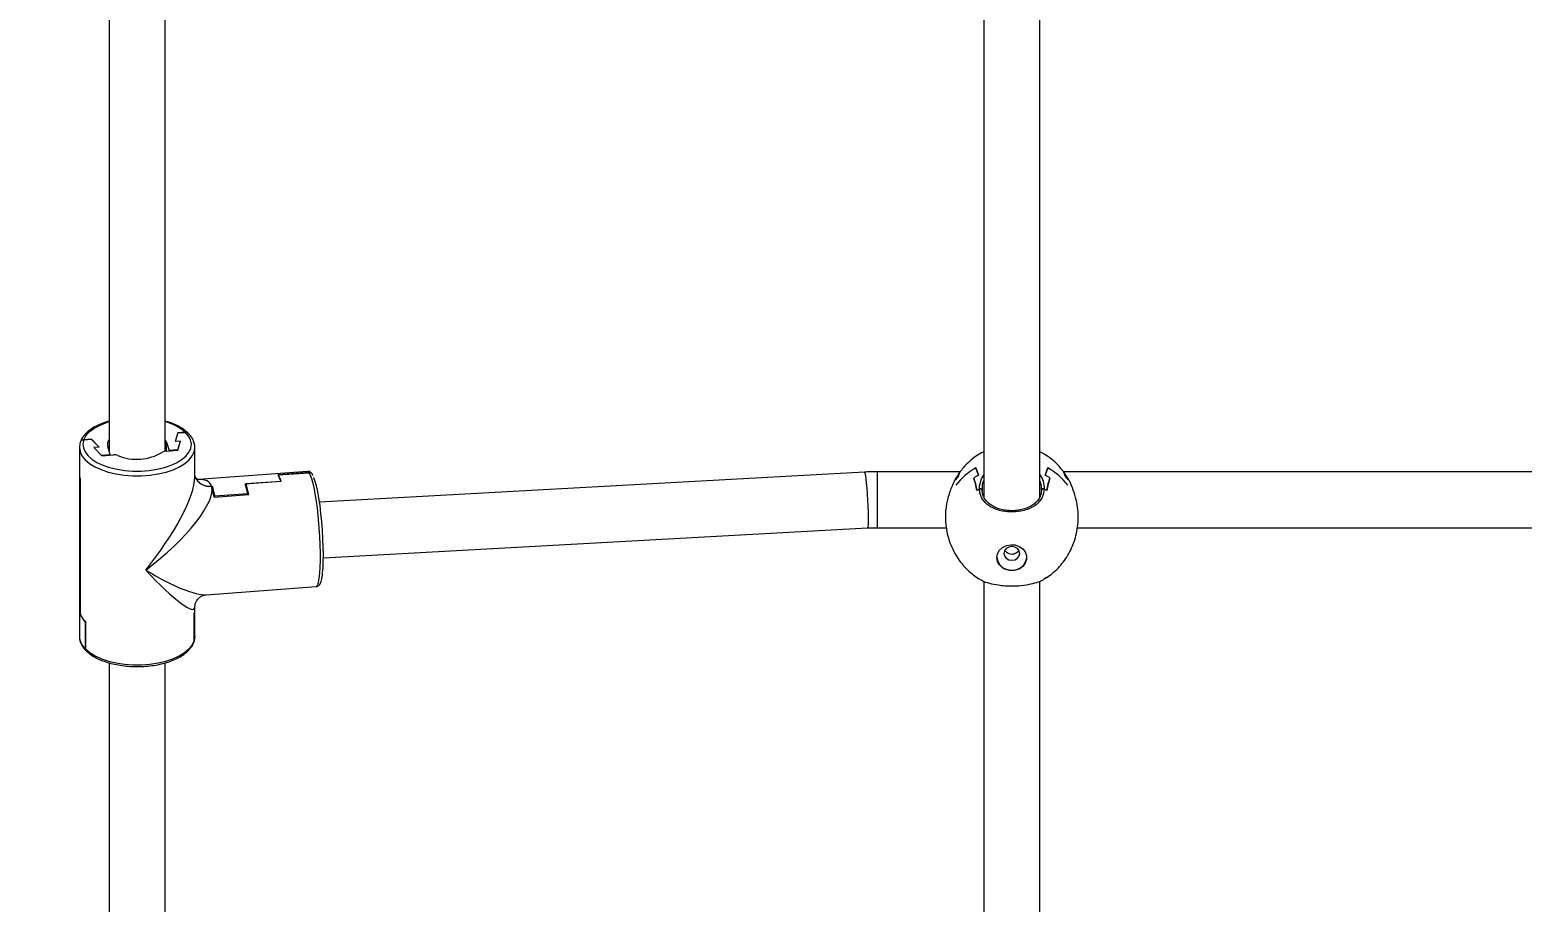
# Model space of a CAD drawing. Header units: millimetres. Extents: x -4213 to 6276, y -6120 to 3870.
# Drawn here: x -700.5 to -274, y -1951.2 to -1701.8 of the extents above; entities that cross this region are included whole.
import ezdxf

# ---------------------------------------------------------------- set-up
doc = ezdxf.new("R2010")
doc.units = ezdxf.units.MM
for name, color, linetype in [('DIKOM_ОБЪЕКТ', 7, 'Continuous'), ('DIKOM_РАЗМЕР_ЗОНА', 7, 'Continuous'), ('DIKOM_РАЗМЕР_ОБЪЕКТА', 7, 'Continuous')]:
    doc.layers.add(name, color=color, linetype=linetype)
doc.styles.add('style1', font='arial.ttf', dxfattribs={"width": 0.8})
doc.dimstyles.new('1-50', dxfattribs={"dimtxt": 300, "dimasz": 200, "dimexe": 100, "dimexo": 0, "dimgap": 100, "dimtad": 1, "dimtxsty": 'style1', "dimcen": 200, "dimclrd": 7, "dimclre": 7, "dimclrt": 7, "dimadec": 1, "dimazin": 2, "dimtfac": 1, "dimtmove": 0, "dimatfit": 2, "dimfxl": 0, "dimlwd": 25, "dimlwe": 18, "dimarcsym": 0})

# ---------------------------------------------------------------- blocks, each defined once
blk = doc.blocks.new('*D10')
at = {"layer": 'Defpoints', "color": 0, "transparency": 16777216}
for p in [(-1727.86, 1809.48), (-15.26, -2213.81), (5045.73, -2213.81)]:
    blk.add_point(p, dxfattribs=at)
at = {"layer": 'DIKOM_РАЗМЕР_ОБЪЕКТА', "color": 7, "lineweight": 18, "transparency": 16777216}
for p, q in [((-1727.86, 1809.48), (5145.73, 1809.48)), ((-15.26, -2213.81), (5145.73, -2213.81))]:
    blk.add_line(p, q, dxfattribs=at)
at = {"layer": 'DIKOM_РАЗМЕР_ОБЪЕКТА', "color": 7, "lineweight": 25, "transparency": 16777216}
blk.add_line((5045.73, 1609.48), (5045.73, -2013.81), dxfattribs=at)
at = {"layer": 'DIKOM_РАЗМЕР_ОБЪЕКТА', "color": 7, "transparency": 16777216}
for points in [[(5012.4, 1609.48), (5079.07, 1609.48), (5045.73, 1809.48)], [(5012.4, -2013.81), (5079.07, -2013.81), (5045.73, -2213.81)]]:
    blk.add_solid(points, dxfattribs=at)
at = {"layer": 'DIKOM_РАЗМЕР_ОБЪЕКТА', "color": 7, "transparency": 16777216, "insert": (4792.56, -133.86), "char_height": 300, "attachment_point": 5, "rotation": 90, "style": 'style1'}
blk.add_mtext('4000', dxfattribs=at)
blk = doc.blocks.new('*D11')
at = {"layer": 'Defpoints', "color": 0, "transparency": 16777216}
for p in [(-2152.13, 1385.22), (2355.18, -47.82), (2355.18, -4950.7)]:
    blk.add_point(p, dxfattribs=at)
at = {"layer": 'DIKOM_РАЗМЕР_ОБЪЕКТА', "color": 7, "lineweight": 18, "transparency": 16777216}
for p, q in [((-2152.13, 1385.22), (-2152.13, -5050.7)), ((2355.18, -47.82), (2355.18, -5050.7))]:
    blk.add_line(p, q, dxfattribs=at)
at = {"layer": 'DIKOM_РАЗМЕР_ОБЪЕКТА', "color": 7, "lineweight": 25, "transparency": 16777216}
blk.add_line((-1952.13, -4950.7), (2155.18, -4950.7), dxfattribs=at)
at = {"layer": 'DIKOM_РАЗМЕР_ОБЪЕКТА', "color": 7, "transparency": 16777216}
for points in [[(-1952.13, -4917.36), (-1952.13, -4984.03), (-2152.13, -4950.7)], [(2155.18, -4917.36), (2155.18, -4984.03), (2355.18, -4950.7)]]:
    blk.add_solid(points, dxfattribs=at)
at = {"layer": 'DIKOM_РАЗМЕР_ОБЪЕКТА', "color": 7, "transparency": 16777216, "insert": (229.85, -4697.52), "char_height": 300, "attachment_point": 5, "style": 'style1'}
blk.add_mtext('4500', dxfattribs=at)
blk = doc.blocks.new('*D12')
at = {"layer": 'Defpoints', "color": 0, "transparency": 16777216}
for p in [(-2081.42, 3870.14), (324.17, -3713.81), (6175.91, -3713.81)]:
    blk.add_point(p, dxfattribs=at)
at = {"layer": 'DIKOM_РАЗМЕР_ЗОНА', "color": 7, "lineweight": 18, "transparency": 16777216}
for p, q in [((-2081.42, 3870.14), (6275.91, 3870.14)), ((324.17, -3713.81), (6275.91, -3713.81))]:
    blk.add_line(p, q, dxfattribs=at)
at = {"layer": 'DIKOM_РАЗМЕР_ЗОНА', "color": 7, "lineweight": 25, "transparency": 16777216}
blk.add_line((6175.91, 3670.14), (6175.91, -3513.81), dxfattribs=at)
at = {"layer": 'DIKOM_РАЗМЕР_ЗОНА', "color": 7, "transparency": 16777216}
for points in [[(6142.57, 3670.14), (6209.24, 3670.14), (6175.91, 3870.14)], [(6142.57, -3513.81), (6209.24, -3513.81), (6175.91, -3713.81)]]:
    blk.add_solid(points, dxfattribs=at)
at = {"layer": 'DIKOM_РАЗМЕР_ЗОНА', "color": 7, "transparency": 16777216, "insert": (5922.73, -112.66), "char_height": 300, "attachment_point": 5, "rotation": 90, "style": 'style1'}
blk.add_mtext('7600', dxfattribs=at)
blk = doc.blocks.new('*D13')
at = {"layer": 'Defpoints', "color": 0, "transparency": 16777216}
for p in [(-4212.78, 1738.76), (3855.18, -47.82), (3855.18, -6019.79)]:
    blk.add_point(p, dxfattribs=at)
at = {"layer": 'DIKOM_РАЗМЕР_ЗОНА', "color": 7, "lineweight": 18, "transparency": 16777216}
for p, q in [((-4212.78, 1738.76), (-4212.78, -6119.79)), ((3855.18, -47.82), (3855.18, -6119.79))]:
    blk.add_line(p, q, dxfattribs=at)
at = {"layer": 'DIKOM_РАЗМЕР_ЗОНА', "color": 7, "lineweight": 25, "transparency": 16777216}
blk.add_line((-4012.78, -6019.79), (3655.18, -6019.79), dxfattribs=at)
at = {"layer": 'DIKOM_РАЗМЕР_ЗОНА', "color": 7, "transparency": 16777216}
for points in [[(-4012.78, -5986.46), (-4012.78, -6053.13), (-4212.78, -6019.79)], [(3655.18, -5986.46), (3655.18, -6053.13), (3855.18, -6019.79)]]:
    blk.add_solid(points, dxfattribs=at)
at = {"layer": 'DIKOM_РАЗМЕР_ЗОНА', "color": 7, "transparency": 16777216, "insert": (310.33, -5766.62), "char_height": 300, "attachment_point": 5, "style": 'style1'}
blk.add_mtext('8100', dxfattribs=at)

msp = doc.modelspace()

# ---------------------------------------------------------------- linework, layer by layer
at = {"layer": 'DIKOM_ОБЪЕКТ', "color": 7, "linetype": 'Continuous', "lineweight": 15}
for p, q in [((-427.821, -1598.148), (-427.821, -1835.327)), ((-411.821, -1835.311), (-411.821, -1598.15)), ((-677.821, -1621.469), (-677.821, -1822.295)), ((-661.821, -1822.255), (-661.821, -1621.482)), ((-658.221, -1817.059), (-656.01, -1816.895)), ((-656.059, -1816.849), (-658.191, -1817.007)), ((-686.321, -1821.223), (-686.321, -1828.975)), ((-685.093, -1819.047), (-682.882, -1818.884)), ((-682.942, -1818.839), (-685.074, -1818.996)), ((-680.699, -1821.157), (-682.942, -1818.839)), ((-682.942, -1818.888), (-682.942, -1818.839)), ((-680.699, -1821.157), (-682.882, -1818.884)), ((-680.699, -1821.157), (-682.182, -1821.267)), ((-677.497, -1823.354), (-678.227, -1820.974)), ((-661.416, -1819.73), (-661.821, -1818.941)), ((-661.416, -1819.73), (-660.686, -1822.11)), ((-661.416, -1822.214), (-661.416, -1819.73)), ((-658.191, -1817.007), (-658.944, -1819.547)), ((-658.221, -1817.059), (-658.944, -1819.547)), ((-657.461, -1819.437), (-658.944, -1819.547)), ((-658.199, -1821.926), (-657.461, -1819.437)), ((-658.199, -1821.976), (-657.461, -1819.437)), ((-658.191, -1817.057), (-658.191, -1817.007)), ((-653.326, -1821.418), (-653.321, -1821.223)), ((-653.321, -1829.706), (-653.321, -1821.223)), ((-682.182, -1821.267), (-679.984, -1823.538)), ((-682.182, -1821.267), (-679.954, -1823.586)), ((-677.497, -1823.354), (-679.984, -1823.538)), ((-679.984, -1823.538), (-679.984, -1823.555)), ((-679.954, -1823.586), (-676.591, -1823.337)), ((-677.497, -1823.404), (-677.497, -1823.354)), ((-661.562, -1822.224), (-658.199, -1821.976)), ((-658.199, -1821.926), (-660.686, -1822.11)), ((-660.686, -1822.11), (-660.686, -1822.16)), ((-658.199, -1821.975), (-658.199, -1821.926)), ((-686.321, -1829.062), (-686.321, -1875.225)), ((-621.103, -1828.073), (-652.275, -1830.38)), ((-620.63, -1828.403), (-629.529, -1829.062)), ((-629.416, -1829.076), (-620.615, -1828.424)), ((-629.416, -1829.076), (-629.416, -1829.239)), ((-461.958, -1828.251), (-617.697, -1836.827)), ((-434.625, -1828.151), (-458.329, -1828.151)), ((-458.329, -1828.151), (-458.329, -1844.151)), ((-429.322, -1829.163), (-430.071, -1827.024)), ((-430.071, -1827.024), (-429.322, -1829.163)), ((-428.525, -1830.158), (-427.821, -1829.092)), ((-409.572, -1827.024), (-410.321, -1829.163)), ((-410.321, -1829.163), (-409.572, -1827.024)), ((-184.625, -1828.151), (-405.024, -1828.151)), ((-686.137, -1868.593), (-686.137, -1830.182)), ((-686.137, -1830.269), (-686.137, -1868.68)), ((-638.92, -1831.565), (-628.785, -1830.815)), ((-638.673, -1831.547), (-628.686, -1830.808)), ((-638.673, -1832.444), (-638.673, -1831.547)), ((-411.305, -1833.342), (-411.305, -1832.988)), ((-647.817, -1835.384), (-637.928, -1834.652)), ((-638.213, -1834.481), (-647.606, -1835.176)), ((-647.606, -1835.368), (-647.606, -1835.176)), ((-638.213, -1834.673), (-638.213, -1834.481)), ((-616.591, -1852.791), (-461.079, -1844.226)), ((-458.329, -1844.151), (-438.567, -1844.151)), ((-401.09, -1844.151), (-188.567, -1844.151)), ((-427.821, -1859.448), (-427.821, -1989.991)), ((-411.821, -1989.991), (-411.821, -1859.451)), ((-650.137, -1863.312), (-618.667, -1860.983)), ((-653.321, -1867.386), (-653.321, -1866.741)), ((-653.321, -1875.225), (-653.321, -1867.473)), ((-686.137, -1868.68), (-686.11, -1868.678)), ((-684.671, -1871.006), (-684.625, -1871.003)), ((-684.671, -1871.006), (-684.671, -1878.758)), ((-684.625, -1870.966), (-684.625, -1878.805)), ((-653.528, -1868.664), (-653.528, -1876.503)), ((-653.528, -1868.701), (-653.512, -1868.7)), ((-653.512, -1876.452), (-653.512, -1868.7)), ((-653.512, -1876.452), (-653.551, -1876.682)), ((-653.324, -1875.379), (-653.512, -1876.452)), ((-677.821, -1882.77), (-677.821, -1989.991)), ((-661.821, -1989.991), (-661.821, -1882.782))]:
    msp.add_line(p, q, dxfattribs=at)
at = {"layer": 'DIKOM_ОБЪЕКТ', "color": 7, "linetype": 'Continuous', "lineweight": 15, "flags": 128}
for points in [[(-685.093, -1819.047), (-685.318, -1820.194), (-685.189, -1821.344), (-684.709, -1822.471), (-683.888, -1823.55), (-682.745, -1824.556), (-681.307, -1825.465), (-679.606, -1826.258), (-677.681, -1826.915), (-675.576, -1827.422), (-673.339, -1827.768), (-671.023, -1827.944), (-668.678, -1827.946), (-666.36, -1827.774), (-664.121, -1827.433), (-662.012, -1826.929), (-660.082, -1826.276), (-658.375, -1825.486), (-656.93, -1824.579), (-655.779, -1823.576), (-654.95, -1822.499), (-654.461, -1821.372), (-654.324, -1820.222), (-654.541, -1819.076), (-655.107, -1817.958), (-656.01, -1816.895)], [(-685.074, -1818.996), (-684.464, -1817.854), (-683.501, -1816.771), (-682.209, -1815.775), (-680.619, -1814.889), (-678.769, -1814.134), (-677.821, -1813.83)], [(-686.308, -1820.896), (-686.321, -1821.205), (-686.321, -1821.223)], [(-686.321, -1821.223), (-686.142, -1822.415), (-685.597, -1823.598), (-684.699, -1824.728), (-683.468, -1825.779), (-681.931, -1826.729), (-680.123, -1827.555), (-678.084, -1828.239), (-675.861, -1828.766), (-673.502, -1829.125), (-671.06, -1829.306), (-668.591, -1829.306), (-666.15, -1829.126), (-663.79, -1828.768), (-661.566, -1828.241), (-659.526, -1827.557), (-657.718, -1826.732), (-656.18, -1825.783), (-654.947, -1824.732), (-654.048, -1823.602), (-653.502, -1822.419), (-653.326, -1821.418)], [(-620.63, -1828.403), (-620.97, -1828.094), (-621.103, -1828.073)], [(-618.667, -1860.983), (-618.484, -1860.905), (-618.199, -1860.484), (-617.952, -1859.708), (-617.748, -1858.595), (-617.591, -1857.168), (-617.485, -1855.46), (-617.433, -1853.509), (-617.435, -1851.358), (-617.492, -1849.056), (-617.602, -1846.652), (-617.763, -1844.201), (-617.971, -1841.758), (-618.221, -1839.376), (-618.509, -1837.108), (-618.827, -1835.006), (-619.169, -1833.116), (-619.526, -1831.479), (-619.892, -1830.133), (-620.258, -1829.107), (-620.615, -1828.424)], [(-616.8, -1856.953), (-616.692, -1855.658), (-616.611, -1853.858), (-616.587, -1851.828), (-616.62, -1849.617), (-616.708, -1847.279), (-616.85, -1844.872), (-617.042, -1842.455), (-617.28, -1840.086), (-617.557, -1837.825), (-617.867, -1835.727), (-618.202, -1833.842), (-618.554, -1832.218), (-618.915, -1830.893), (-619.275, -1829.901), (-619.344, -1829.751)], [(-461.958, -1828.251), (-461.931, -1828.262), (-461.817, -1828.54), (-461.689, -1829.179), (-461.553, -1830.147), (-461.415, -1831.4), (-461.282, -1832.88), (-461.16, -1834.517), (-461.055, -1836.233), (-460.972, -1837.951), (-460.914, -1839.588), (-460.884, -1841.069), (-460.884, -1842.323), (-460.914, -1843.294), (-460.972, -1843.934), (-461.055, -1844.214), (-461.079, -1844.226)], [(-424.072, -1852.689), (-423.883, -1851.598), (-423.333, -1850.604), (-422.471, -1849.795), (-421.374, -1849.243), (-420.139, -1848.998), (-418.876, -1849.08), (-417.696, -1849.483), (-416.706, -1850.171), (-415.992, -1851.083), (-415.619, -1852.138), (-415.619, -1853.241), (-415.992, -1854.295), (-416.706, -1855.207), (-417.696, -1855.895), (-418.876, -1856.298), (-420.139, -1856.381), (-421.374, -1856.135), (-422.471, -1855.583), (-423.333, -1854.775), (-423.883, -1853.78), (-424.072, -1852.689)], [(-419.821, -1853.431), (-418.96, -1853.282), (-418.231, -1852.857), (-417.743, -1852.221), (-417.572, -1851.471), (-417.743, -1850.721), (-418.231, -1850.085), (-418.96, -1849.66), (-419.821, -1849.511), (-420.683, -1849.66), (-421.412, -1850.085), (-421.9, -1850.721), (-422.071, -1851.471), (-421.9, -1852.221), (-421.412, -1852.857), (-420.683, -1853.282), (-419.821, -1853.431)], [(-684.625, -1878.805), (-683.384, -1879.842), (-681.843, -1880.777), (-680.038, -1881.59), (-678.007, -1882.263), (-675.796, -1882.781), (-673.453, -1883.132), (-671.031, -1883.309), (-668.581, -1883.308), (-666.159, -1883.129), (-663.818, -1882.775), (-661.609, -1882.256), (-659.581, -1881.581), (-657.779, -1880.766), (-656.242, -1879.829), (-655.004, -1878.791), (-654.093, -1877.674), (-653.528, -1876.503)], [(-653.321, -1875.225), (-653.322, -1875.243), (-653.324, -1875.379)]]:
    msp.add_lwpolyline(points, dxfattribs=at)
at = {"layer": 'DIKOM_ОБЪЕКТ', "color": 7, "linetype": 'Continuous', "lineweight": 15}
for centre, radius, start, end in [((-665.57, -1827.994), 14.652, 49.52014, 75.17489), ((-676.016, -1820.357), 2.295, 141.87959, 195.58454), ((-676.355, -1825.998), 2.671, 68.72202, 95.06855), ((-669.94, -1810.31), 14.278, 247.57912, 300.8863), ((-661.5, -1824.21), 1.987, 91.78064, 123.99197), ((-682.225, -1828.968), 4.097, 180.09194, 197.24054), ((-682.219, -1829.054), 4.103, 180.10682, 197.22735), ((-649.182, -1827.906), 4.417, 199.69932, 278.07684), ((-649.118, -1827.799), 4.514, 200.94063, 277.08978), ((-635.174, -1832.495), 6.606, 14.72795, 31.3067), ((-635.229, -1832.546), 6.77, 14.87431, 30.83389), ((-422.428, -1839.62), 16.286, 140.56455, 145.82898), ((-421.405, -1842.776), 17.979, 118.81719, 143.29471), ((-420.549, -1846.216), 19.177, 117.22154, 121.94673), ((-419.082, -1846.196), 19.154, 58.05041, 62.78132), ((-418.238, -1842.776), 17.979, 36.70529, 61.18281), ((-417.179, -1836.684), 14.844, 37.4848, 38.85558), ((-417.215, -1839.62), 16.286, 34.17102, 39.43545), ((-678.802, -1841.175), 31.522, 10.58694, 16.39288), ((-677.7, -1840.935), 30.639, 10.8337, 16.4471), ((-668.306, -1840.24), 30.639, 10.8337, 16.4471), ((-668.914, -1840.443), 31.522, 10.58694, 16.39288), ((-420.633, -1848.471), 17.543, 118.73398, 121.42434), ((-419.078, -1848.592), 17.682, 58.59025, 61.25974), ((-420.114, -1852.348), 3.966, 183.66524, 274.22284), ((-419.529, -1852.348), 3.966, 265.77539, 356.33653), ((-419.2, -1842.945), 17.92, 298.76505, 301.39931), ((-657.464, -1867.372), 4.143, 341.83331, 359.81445), ((-657.66, -1867.429), 4.339, 342.95964, 359.41759), ((-680.62, -1866.745), 5.819, 198.52149, 226.49612), ((-680.655, -1866.851), 5.779, 198.45963, 225.97933), ((-681.403, -1875.08), 4.921, 181.6855, 228.3722)]:
    msp.add_arc(centre, radius, start, end, dxfattribs=at)
for centre, major_axis, ratio, start_param, end_param in [((-669.821, -1848.224), (15.548, 21.096), 0.2617599, 4.5206484, 5.9419235), ((-669.821, -1848.224), (15.548, 21.096), 0.2617599, 5.9419235, 5.9554994), ((-669.821, -1848.224), (20.83, 16.769), 0.2931183, 4.5957459, 6.1665422), ((-669.821, -1848.224), (20.83, 16.769), 0.2931183, 6.1665422, 6.6849149), ((-419.821, -1835.318), (8.5, 0), 0.346112, 2.7968915, 2.9562554), ((-419.821, -1835.318), (8.5, 0), 0.346112, 0.1870179, 0.3447012), ((-669.821, -1848.224), (-16.284, 19.132), 0.1389714, 1.8821654, 3.3034405), ((-669.821, -1848.224), (21.183, -14.42), 0.2116084, 4.9705586, 6.0229822)]:
    msp.add_ellipse(centre, major_axis=major_axis, ratio=ratio, start_param=start_param, end_param=end_param, dxfattribs=at)
for points, knots in [([(-677.821, -1813.666), (-678.43, -1813.851), (-679.697, -1814.236), (-681.401, -1814.993), (-682.946, -1815.886), (-684.243, -1816.904), (-685.254, -1818.031), (-685.826, -1818.986), (-686.02, -1819.56), (-686.069, -1819.705)], [0, 0, 0, 0, 0.147289, 0.3064169, 0.4663332, 0.6270418, 0.7877135, 0.9461403, 1, 1, 1, 1]), ([(-655.249, -1817.122), (-655.395, -1816.981), (-655.908, -1816.481), (-656.987, -1815.701), (-658.563, -1814.837), (-660.181, -1814.151), (-661.335, -1813.818), (-661.821, -1813.678)], [0, 0, 0, 0, 0.0955579, 0.336951, 0.5798117, 0.8228143, 1, 1, 1, 1]), ([(-655.243, -1817.118), (-655.244, -1817.117), (-655.304, -1817.039), (-655.494, -1816.935), (-655.777, -1816.844), (-655.975, -1816.847), (-656.059, -1816.849)], [0, 0, 0, 0, 0.0038177, 0.3586406, 0.7297972, 1, 1, 1, 1]), ([(-655.197, -1817.173), (-655.258, -1817.118), (-655.396, -1816.995), (-655.686, -1816.896), (-655.905, -1816.895), (-656.01, -1816.895)], [0, 0, 0, 0, 0.2936931, 0.6587195, 1, 1, 1, 1]), ([(-686.083, -1819.768), (-686.119, -1819.869), (-686.242, -1820.217), (-686.257, -1820.58), (-686.267, -1820.836)], [0, 0, 0, 0, 0.2916647, 1, 1, 1, 1]), ([(-685.093, -1819.047), (-685.106, -1819.049), (-685.243, -1819.06), (-685.502, -1819.128), (-685.814, -1819.32), (-686.012, -1819.549), (-686.072, -1819.707), (-686.093, -1819.764)], [0, 0, 0, 0, 0.0311701, 0.309565, 0.585257, 0.8501551, 1, 1, 1, 1]), ([(-685.074, -1818.996), (-685.171, -1819.01), (-685.391, -1819.041), (-685.672, -1819.181), (-685.901, -1819.385), (-686.036, -1819.559), (-686.06, -1819.681), (-686.065, -1819.706)], [0, 0, 0, 0, 0.2202018, 0.5003259, 0.6864176, 0.9332182, 1, 1, 1, 1]), ([(-653.36, -1821.454), (-653.348, -1821.154), (-653.322, -1820.446), (-653.655, -1819.349), (-654.253, -1818.205), (-654.88, -1817.516), (-655.194, -1817.17)], [0, 0, 0, 0, 0.1956257, 0.4619565, 0.7303349, 1, 1, 1, 1]), ([(-427.821, -1822.41), (-427.902, -1822.446), (-428.585, -1822.753), (-429.812, -1823.522), (-431.483, -1824.752), (-432.963, -1826.11), (-433.791, -1827.118), (-434.161, -1827.568)], [0, 0, 0, 0, 0.0319954, 0.2707725, 0.5226458, 0.7865887, 1, 1, 1, 1]), ([(-405.48, -1827.566), (-405.891, -1827.071), (-406.789, -1825.989), (-408.406, -1824.554), (-410.106, -1823.309), (-411.297, -1822.691), (-411.821, -1822.419)], [0, 0, 0, 0, 0.2358097, 0.5145432, 0.7860922, 1, 1, 1, 1]), ([(-652.28, -1830.395), (-652.273, -1830.396), (-652.252, -1830.4), (-652.553, -1830.304), (-652.986, -1829.988), (-653.286, -1829.557), (-653.325, -1829.438), (-653.342, -1829.39)], [0, 0, 0, 0, 0.1116682, 0.3318109, 0.5701312, 0.823248, 1, 1, 1, 1]), ([(-619.811, -1828.761), (-619.867, -1828.684), (-620.012, -1828.485), (-620.347, -1828.225), (-620.819, -1828.024), (-621.079, -1828.095), (-621.143, -1828.112)], [0, 0, 0, 0, 0.2168438, 0.5653622, 0.8923936, 1, 1, 1, 1]), ([(-619.804, -1828.757), (-619.806, -1828.753), (-619.853, -1828.655), (-620.015, -1828.545), (-620.269, -1828.426), (-620.475, -1828.395), (-620.605, -1828.402), (-620.63, -1828.403)], [0, 0, 0, 0, 0.0145139, 0.3771368, 0.6043237, 0.9256539, 1, 1, 1, 1]), ([(-619.79, -1828.792), (-619.801, -1828.771), (-619.86, -1828.658), (-620.068, -1828.521), (-620.349, -1828.421), (-620.539, -1828.423), (-620.615, -1828.424)], [0, 0, 0, 0, 0.0810156, 0.4355052, 0.7730838, 1, 1, 1, 1]), ([(-619.49, -1829.319), (-619.551, -1829.179), (-619.635, -1828.984), (-619.751, -1828.833), (-619.785, -1828.79)], [0, 0, 0, 0, 0.7142243, 1, 1, 1, 1]), ([(-458.329, -1828.151), (-459.037, -1828.156), (-460.249, -1828.166), (-461.457, -1828.226), (-461.958, -1828.251)], [0, 0, 0, 0, 0.5851856, 1, 1, 1, 1]), ([(-435.114, -1828.891), (-435.299, -1829.145), (-435.93, -1830.018), (-436.816, -1831.887), (-437.619, -1834.011), (-438.273, -1836.198), (-438.715, -1838.366), (-438.77, -1839.754), (-438.786, -1840.146)], [0, 0, 0, 0, 0.1110272, 0.3805697, 0.5140754, 0.6521269, 0.9015342, 1, 1, 1, 1]), ([(-434.161, -1827.568), (-434.273, -1827.695), (-434.636, -1828.103), (-434.924, -1828.566), (-435.122, -1828.886)], [0, 0, 0, 0, 0.3095582, 1, 1, 1, 1]), ([(-435.006, -1829.275), (-434.928, -1828.955), (-434.788, -1828.378), (-434.354, -1827.818), (-434.16, -1827.569)], [0, 0, 0, 0, 0.5547701, 1, 1, 1, 1]), ([(-435.006, -1829.275), (-434.928, -1828.955), (-434.788, -1828.378), (-434.354, -1827.818), (-434.16, -1827.569)], [0, 0, 0, 0, 0.5547701, 1, 1, 1, 1]), ([(-411.821, -1829.007), (-411.453, -1829.609), (-410.651, -1830.918), (-410.602, -1832.327), (-410.576, -1833.088)], [0, 0, 0, 0, 0.4596947, 1, 1, 1, 1]), ([(-404.637, -1829.275), (-404.715, -1828.955), (-404.855, -1828.378), (-405.289, -1827.818), (-405.483, -1827.569)], [0, 0, 0, 0, 0.5546989, 1, 1, 1, 1]), ([(-405.482, -1827.569), (-405.292, -1827.814), (-404.857, -1828.373), (-404.717, -1828.95), (-404.637, -1829.275)], [0, 0, 0, 0, 0.4375265, 1, 1, 1, 1]), ([(-404.535, -1828.866), (-404.747, -1828.524), (-405.031, -1828.068), (-405.39, -1827.667), (-405.48, -1827.567)], [0, 0, 0, 0, 0.7491349, 1, 1, 1, 1]), ([(-400.847, -1840.177), (-400.911, -1839.324), (-401.044, -1837.57), (-401.771, -1834.692), (-402.8, -1831.915), (-403.801, -1829.879), (-404.378, -1829.086), (-404.537, -1828.867)], [0, 0, 0, 0, 0.2062361, 0.423789, 0.6523931, 0.9038149, 1, 1, 1, 1]), ([(-429.78, -1833.501), (-429.929, -1832.848), (-430.23, -1831.533), (-430.54, -1830.476), (-430.696, -1829.943)], [0, 0, 0, 0, 0.4964861, 1, 1, 1, 1]), ([(-430.696, -1829.943), (-430.542, -1830.468), (-430.232, -1831.525), (-429.931, -1832.839), (-429.78, -1833.501)], [0, 0, 0, 0, 0.4965648, 1, 1, 1, 1]), ([(-429.067, -1833.088), (-429.07, -1832.999), (-429.101, -1832.029), (-428.799, -1831.049), (-428.525, -1830.158)], [0, 0, 0, 0, 0.0913784, 1, 1, 1, 1]), ([(-429.067, -1833.088), (-429.019, -1833.067), (-428.924, -1833.025), (-428.762, -1833.02), (-428.607, -1833.058), (-428.471, -1833.141), (-428.366, -1833.261), (-428.314, -1833.388), (-428.309, -1833.471), (-428.307, -1833.501)], [0, 0, 0, 0, 0.1453501, 0.2907583, 0.4346183, 0.58216, 0.7385243, 0.9061742, 1, 1, 1, 1]), ([(-428.307, -1833.501), (-428.313, -1833.445), (-428.326, -1833.332), (-428.424, -1833.183), (-428.567, -1833.074), (-428.736, -1833.021), (-428.904, -1833.024), (-429.012, -1833.059), (-429.062, -1833.085), (-429.067, -1833.088)], [0, 0, 0, 0, 0.1776271, 0.3554538, 0.5284467, 0.6893388, 0.8388157, 0.9830781, 1, 1, 1, 1]), ([(-410.576, -1833.088), (-410.708, -1833.906), (-410.981, -1835.589), (-412.722, -1837.631), (-414.985, -1838.858), (-417.553, -1839.538), (-420.317, -1839.735), (-423.363, -1839.312), (-426.008, -1838.243), (-427.95, -1836.562), (-428.891, -1834.735), (-429.021, -1833.519), (-429.067, -1833.088)], [0, 0, 0, 0, 0.1114323, 0.2293613, 0.3390149, 0.410111, 0.516712, 0.6232579, 0.7293929, 0.834804, 0.9414144, 1, 1, 1, 1]), ([(-427.821, -1830.562), (-427.822, -1830.563), (-428.301, -1831.362), (-428.351, -1832.396), (-428.312, -1833.366), (-428.307, -1833.501)], [0, 0, 0, 0, 0.000428, 0.8605275, 1, 1, 1, 1]), ([(-412.658, -1836.618), (-412.955, -1836.922), (-413.555, -1837.536), (-414.774, -1838.253), (-416.168, -1838.801), (-417.701, -1839.152), (-419.309, -1839.309), (-420.937, -1839.273), (-422.524, -1839.044), (-424.003, -1838.622), (-425.322, -1838.018), (-426.428, -1837.24), (-427.312, -1836.308), (-427.923, -1835.226), (-428.252, -1834.262), (-428.266, -1833.652), (-428.271, -1833.464)], [0, 0, 0, 0, 0.0734665, 0.1484209, 0.222793, 0.296767, 0.3704875, 0.4445618, 0.5185359, 0.5924187, 0.6656983, 0.7389702, 0.8125484, 0.8881484, 0.9655776, 1, 1, 1, 1]), ([(-411.373, -1833.463), (-411.387, -1833.731), (-411.425, -1834.437), (-411.856, -1835.485), (-412.288, -1836.276), (-412.642, -1836.603), (-412.658, -1836.618)], [0, 0, 0, 0, 0.2315491, 0.6116428, 0.9828982, 1, 1, 1, 1]), ([(-411.336, -1833.501), (-411.308, -1832.721), (-411.274, -1831.782), (-411.742, -1830.907), (-411.821, -1830.759)], [0, 0, 0, 0, 0.8306609, 1, 1, 1, 1]), ([(-411.336, -1833.501), (-411.33, -1833.445), (-411.317, -1833.332), (-411.219, -1833.183), (-411.076, -1833.074), (-410.907, -1833.021), (-410.739, -1833.024), (-410.631, -1833.059), (-410.581, -1833.085), (-410.576, -1833.088)], [0, 0, 0, 0, 0.1776271, 0.3554538, 0.5284467, 0.6893388, 0.8388157, 0.9830781, 1, 1, 1, 1]), ([(-410.576, -1833.088), (-410.624, -1833.067), (-410.719, -1833.025), (-410.881, -1833.02), (-411.036, -1833.058), (-411.172, -1833.141), (-411.277, -1833.261), (-411.329, -1833.389), (-411.334, -1833.471), (-411.336, -1833.501)], [0, 0, 0, 0, 0.145354, 0.290766, 0.4346298, 0.5821754, 0.7385438, 0.9061621, 1, 1, 1, 1]), ([(-408.946, -1829.943), (-409.101, -1830.468), (-409.411, -1831.525), (-409.712, -1832.839), (-409.863, -1833.501)], [0, 0, 0, 0, 0.4965665, 1, 1, 1, 1]), ([(-409.863, -1833.501), (-409.714, -1832.848), (-409.413, -1831.533), (-409.103, -1830.476), (-408.946, -1829.943)], [0, 0, 0, 0, 0.4964844, 1, 1, 1, 1]), ([(-438.773, -1840.147), (-438.794, -1840.747), (-438.846, -1842.23), (-438.566, -1844.593), (-437.977, -1847.194), (-437.055, -1849.715), (-435.87, -1852.015), (-434.475, -1854.058), (-432.942, -1855.827), (-431.238, -1857.361), (-429.714, -1858.49), (-428.716, -1859.015), (-428.382, -1859.19)], [0, 0, 0, 0, 0.0794389, 0.1961131, 0.3134958, 0.4312095, 0.5490869, 0.6529995, 0.754803, 0.854295, 0.9512192, 1, 1, 1, 1]), ([(-411.234, -1859.193), (-410.776, -1858.935), (-409.711, -1858.337), (-408.16, -1857.159), (-406.568, -1855.682), (-405.1, -1853.965), (-403.79, -1852.03), (-402.677, -1849.893), (-401.793, -1847.582), (-401.174, -1845.13), (-400.823, -1842.643), (-400.839, -1840.98), (-400.847, -1840.177)], [0, 0, 0, 0, 0.0681393, 0.1583053, 0.2527929, 0.3513162, 0.4535941, 0.5593346, 0.668191, 0.7797627, 0.8936041, 1, 1, 1, 1]), ([(-461.079, -1844.226), (-460.543, -1844.201), (-459.627, -1844.158), (-458.709, -1844.153), (-458.329, -1844.151)], [0, 0, 0, 0, 0.5851931, 1, 1, 1, 1]), ([(-419.821, -1851.761), (-420.071, -1851.737), (-420.569, -1851.689), (-421.218, -1851.315), (-421.645, -1850.927), (-421.762, -1850.654), (-421.786, -1850.597)], [0, 0, 0, 0, 0.3039881, 0.6077169, 0.9177107, 1, 1, 1, 1]), ([(-417.846, -1850.57), (-417.886, -1850.657), (-418.026, -1850.957), (-418.488, -1851.366), (-419.134, -1851.703), (-419.606, -1851.743), (-419.821, -1851.761)], [0, 0, 0, 0, 0.1241654, 0.4290935, 0.7402928, 1, 1, 1, 1]), ([(-618.627, -1860.944), (-618.472, -1860.922), (-618.111, -1860.873), (-617.733, -1860.516), (-617.442, -1860.083), (-617.224, -1859.556), (-617.112, -1859.043), (-617.058, -1858.795)], [0, 0, 0, 0, 0.128517, 0.2984457, 0.4879216, 0.7515042, 1, 1, 1, 1]), ([(-617.058, -1858.795), (-617.035, -1858.705), (-616.935, -1858.309), (-616.852, -1857.749), (-616.805, -1857.199), (-616.799, -1857.124)], [0, 0, 0, 0, 0.2007819, 0.890399, 1, 1, 1, 1]), ([(-428.375, -1859.178), (-428.306, -1859.231), (-427.992, -1859.474), (-426.34, -1860.005), (-424.011, -1860.5), (-421.37, -1860.789), (-418.597, -1860.825), (-415.6, -1860.509), (-413.15, -1859.957), (-411.65, -1859.46), (-411.323, -1859.229), (-411.245, -1859.174)], [0, 0, 0, 0, 0.0414493, 0.1888593, 0.3269015, 0.4173851, 0.5531564, 0.688767, 0.8236906, 0.9579138, 1, 1, 1, 1]), ([(-653.314, -1866.663), (-653.315, -1866.625), (-653.318, -1866.473), (-653.221, -1865.893), (-652.853, -1865.03), (-652.141, -1864.169), (-651.286, -1863.604), (-650.558, -1863.36), (-650.298, -1863.334), (-650.186, -1863.323)], [0, 0, 0, 0, 0.0466468, 0.1899071, 0.3612939, 0.5425738, 0.7198173, 0.8800471, 1, 1, 1, 1]), ([(-686.282, -1875.172), (-686.289, -1875.412), (-686.31, -1876.06), (-685.986, -1877.099), (-685.391, -1878.243), (-684.763, -1878.932), (-684.448, -1879.278)], [0, 0, 0, 0, 0.1631084, 0.4401333, 0.7193027, 1, 1, 1, 1]), ([(-653.528, -1876.503), (-653.528, -1876.513), (-653.529, -1876.593), (-653.554, -1876.672), (-653.577, -1876.741)], [0, 0, 0, 0, 0.1237365, 1, 1, 1, 1]), ([(-653.56, -1876.68), (-653.525, -1876.578), (-653.38, -1876.164), (-653.365, -1875.733), (-653.353, -1875.407)], [0, 0, 0, 0, 0.2454521, 1, 1, 1, 1]), ([(-684.367, -1879.345), (-684.438, -1879.281), (-684.557, -1879.175), (-684.653, -1878.965), (-684.665, -1878.831), (-684.671, -1878.758)], [0, 0, 0, 0, 0.4051269, 0.6797688, 1, 1, 1, 1]), ([(-684.397, -1879.329), (-684.457, -1879.259), (-684.58, -1879.115), (-684.623, -1878.92), (-684.625, -1878.814), (-684.625, -1878.805)], [0, 0, 0, 0, 0.4609155, 0.9495075, 1, 1, 1, 1]), ([(-684.394, -1879.326), (-684.248, -1879.467), (-683.735, -1879.966), (-682.655, -1880.745), (-681.084, -1881.613), (-679.29, -1882.353), (-677.32, -1882.955), (-675.211, -1883.409), (-673.003, -1883.71), (-670.738, -1883.853), (-668.456, -1883.838), (-666.2, -1883.663), (-664.011, -1883.332), (-661.93, -1882.849), (-659.995, -1882.222), (-658.24, -1881.456), (-656.698, -1880.561), (-655.4, -1879.544), (-654.389, -1878.417), (-653.817, -1877.462), (-653.623, -1876.888), (-653.574, -1876.742)], [0, 0, 0, 0, 0.0222404, 0.0784652, 0.1350328, 0.1916317, 0.2480566, 0.3043044, 0.3604075, 0.4164283, 0.4724142, 0.5284125, 0.5844628, 0.6406175, 0.6969378, 0.7534931, 0.8103275, 0.8674413, 0.9245467, 0.9808518, 1, 1, 1, 1])]:
    msp.add_open_spline(points, degree=3, knots=knots, dxfattribs=at)

# ---------------------------------------------------------------- dimensions: what is measured, and where the dimension line sits
at = {"layer": 'DIKOM_РАЗМЕР_ЗОНА'}
dim = msp.add_linear_dim(base=(6175.905, -3713.814), p1=(-2081.415, 3870.14), p2=(324.174, -3713.814), angle=90, text='7600', dimstyle='1-50', dxfattribs=at)
dim.commit()
dim.dimension.update_dxf_attribs({"geometry": '*D12', "text_midpoint": (6175.905, -112.661), "dimtype": 160})
dim = msp.add_linear_dim(base=(3855.179, -6019.794), p1=(-4212.782, 1738.764), p2=(3855.179, -47.824), text='8100', dimstyle='1-50', dxfattribs=at)
dim.commit()
dim.dimension.update_dxf_attribs({"geometry": '*D13', "text_midpoint": (310.333, -6019.794), "dimtype": 160})
at = {"layer": 'DIKOM_РАЗМЕР_ОБЪЕКТА'}
dim = msp.add_linear_dim(base=(5045.733, -2213.814), p1=(-1727.861, 1809.479), p2=(-15.262, -2213.814), angle=90, text='4000', dimstyle='1-50', dxfattribs=at)
dim.commit()
dim.dimension.update_dxf_attribs({"geometry": '*D10', "text_midpoint": (5045.733, -133.859), "dimtype": 160})
dim = msp.add_linear_dim(base=(2355.179, -4950.697), p1=(-2152.125, 1385.215), p2=(2355.179, -47.824), text='4500', dimstyle='1-50', dxfattribs=at)
dim.commit()
dim.dimension.update_dxf_attribs({"geometry": '*D11', "text_midpoint": (229.847, -4950.697), "dimtype": 160})

doc.saveas('drawing.dxf')
